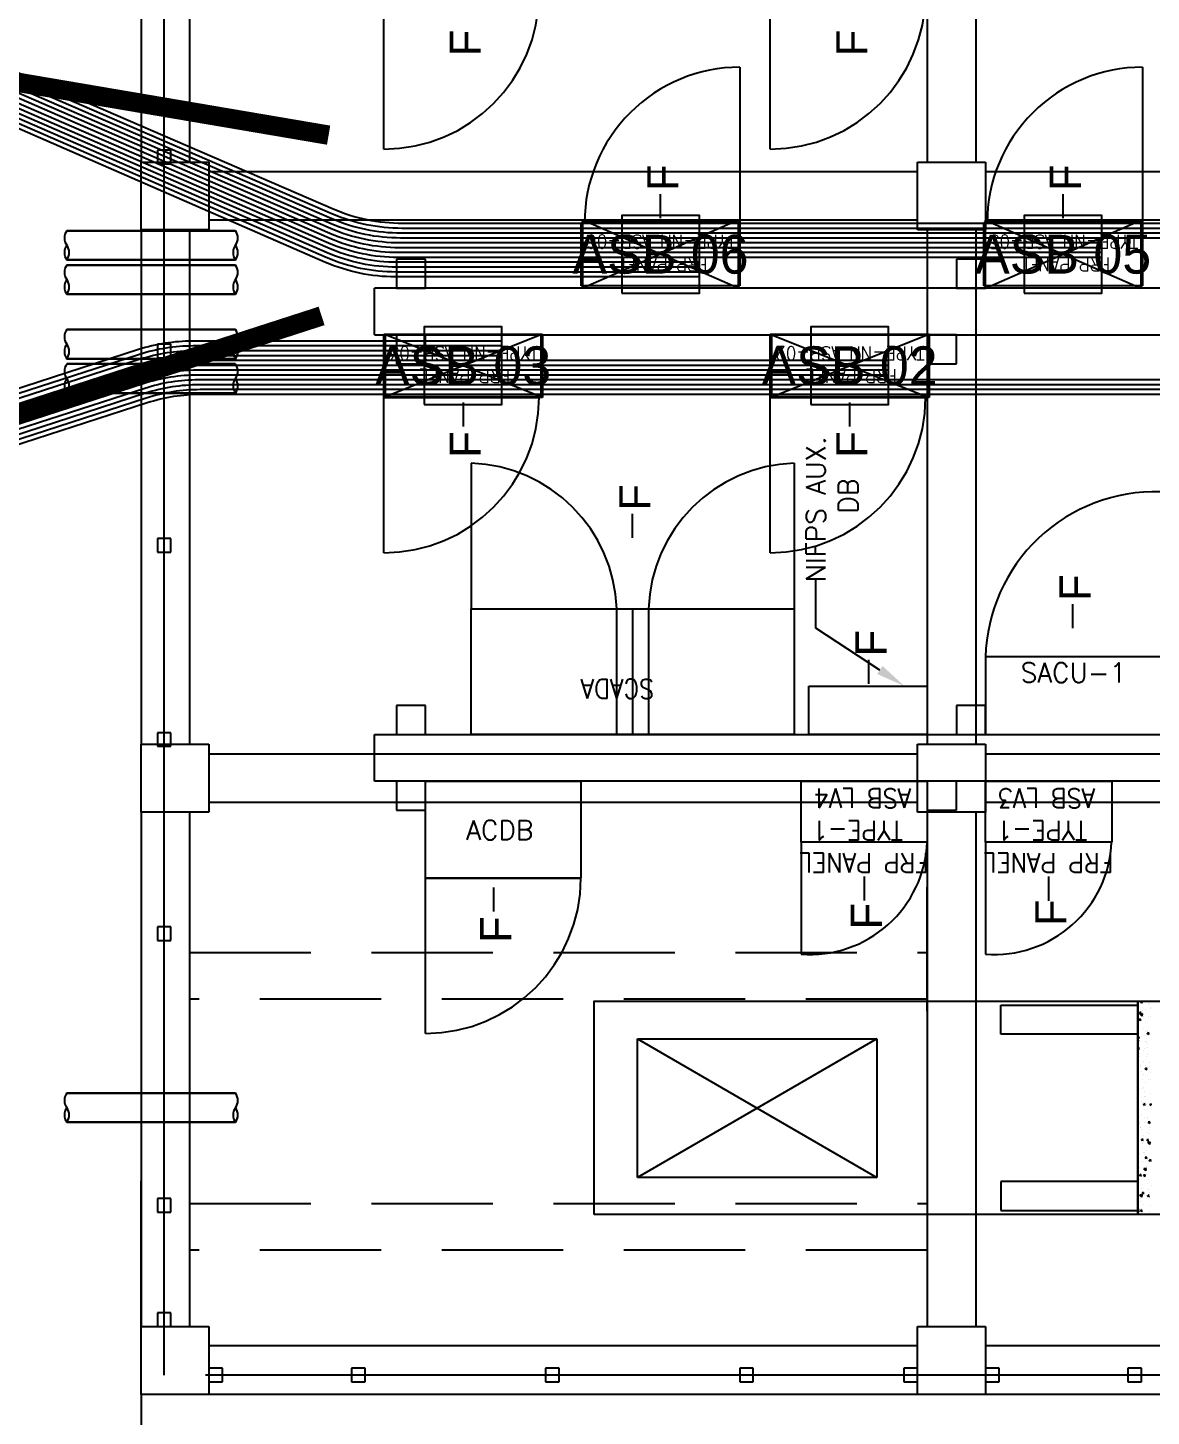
# Model space of a CAD drawing. Header units: metres. Extents: x 531759 to 532148, y 2675314 to 2675634.
# Drawn here: x 531941.66 to 531947.45, y 2675486.74 to 2675493.89 of the extents above; entities that cross this region are included whole.
import ezdxf
from ezdxf.enums import TextEntityAlignment as Align

# ---------------------------------------------------------------- set-up
doc = ezdxf.new("R2010")
doc.units = ezdxf.units.M
for name, pattern in [('DASHED', [0.75, 0.5, -0.25]), ('DASHED2', [0.375, 0.25, -0.125]), ('HIDDEN', [0.375, 0.25, -0.125]), ('PHANTOM', [63.5, 31.75, -6.35, 6.35, -6.35, 6.35, -6.35])]:
    doc.linetypes.add(name, pattern=pattern)
for name, color, linetype in [('1', 5, 'Continuous'), ('Excavation', 7, 'Continuous'), ('IDT', 7, 'Continuous'), ('LT Cable(AG) INV to LT Panel BL-02', 2, 'Continuous')]:
    doc.layers.add(name, color=color, linetype=linetype)
doc.styles.add('Arial', font='arial.ttf')
doc.styles.add('RomanS', font='romans.shx')
doc.styles.get("Standard").update_dxf_attribs({"font": 'Adani Regular.ttf'})
doc.linetypes.add('FOUNDATION LAYOUT$0$FENCELINE1', pattern='A,6.35,-2.54,[133,ltypeshp.shx,S=2.54,R=0,X=-2.54,Y=0],-2.54,25.4', length=36.83)

# ---------------------------------------------------------------- blocks, each defined once
blk = doc.blocks.new('ASB')
at = {"layer": '1', "color": 5}
blk.add_lwpolyline([(-0.2, -0.2), (0.2, -0.2), (0.2, 0.2), (-0.2, 0.2)], close=True, dxfattribs=at)
at = {"layer": '1', "color": 7}
blk.add_attdef('ID', text='', height=0.2, dxfattribs=at).set_placement((0, 0), align=Align.MIDDLE_CENTER)
blk = doc.blocks.new('IDT')
at = {"layer": 'IDT', "color": 8}
for p, q in [((25.902, 18.4101), (29.552, 18.4101)), ((29.552, 18.0601), (29.552, 18.4101)), ((29.552, 18.4101), (29.902, 18.4101)), ((29.902, 18.4101), (29.902, 18.0601)), ((29.902, 18.4101), (33.552, 18.4101)), ((33.552, 18.0601), (33.552, 18.4101)), ((33.552, 18.4101), (33.902, 18.4101)), ((33.902, 18.4101), (33.902, 18.0601)), ((28.7481, 18.3453), (28.7481, 18.2753)), ((28.8181, 18.3453), (28.7481, 18.3453)), ((28.8181, 18.2753), (28.8181, 18.3453)), ((29.4822, 18.3453), (29.4822, 18.2753)), ((29.5522, 18.3453), (29.4822, 18.3453)), ((29.5522, 18.2753), (29.5522, 18.3453)), ((29.902, 18.3453), (29.902, 18.2753)), ((29.972, 18.3453), (29.902, 18.3453)), ((29.972, 18.2753), (29.972, 18.3453)), ((30.7481, 18.3453), (30.7481, 18.2753)), ((30.8181, 18.3453), (30.7481, 18.3453)), ((30.8181, 18.2753), (30.8181, 18.3453)), ((31.7481, 18.3453), (31.7481, 18.2753)), ((31.8181, 18.3453), (31.7481, 18.3453)), ((31.8181, 18.2753), (31.8181, 18.3453)), ((32.7481, 18.3453), (32.7481, 18.2753)), ((32.8181, 18.3453), (32.7481, 18.3453)), ((32.8181, 18.2753), (32.8181, 18.3453)), ((33.482, 18.3453), (33.482, 18.2753)), ((33.552, 18.3453), (33.482, 18.3453)), ((33.552, 18.2753), (33.552, 18.3453)), ((28.7481, 18.2753), (28.8181, 18.2753)), ((29.4822, 18.2753), (29.5522, 18.2753)), ((29.902, 18.2753), (29.972, 18.2753)), ((30.7481, 18.2753), (30.8181, 18.2753)), ((31.7481, 18.2753), (31.8181, 18.2753)), ((32.7481, 18.2753), (32.8181, 18.2753)), ((33.482, 18.2753), (33.552, 18.2753)), ((25.902, 18.1601), (29.552, 18.1601)), ((29.902, 18.1601), (33.552, 18.1601)), ((29.902, 18.0601), (29.552, 18.0601)), ((29.602, 15.4101), (29.602, 18.0601)), ((29.852, 15.4101), (29.852, 18.0601)), ((33.902, 18.0601), (33.552, 18.0601)), ((33.652, 15.4101), (33.652, 18.0601)), ((33.7481, 18.0601), (33.7481, 17.9901)), ((33.8181, 18.0601), (33.7481, 18.0601)), ((33.8181, 17.9901), (33.8181, 18.0601)), ((33.902, 15.4101), (33.902, 18.0601)), ((33.7481, 17.9901), (33.8181, 17.9901)), ((27.267, 17.4829), (28.767, 17.4829)), ((28.767, 17.4829), (28.767, 16.3829)), ((33.7481, 17.4703), (33.7481, 17.4003)), ((33.8181, 17.4703), (33.7481, 17.4703)), ((33.8181, 17.4003), (33.8181, 17.4703)), ((33.7481, 17.4003), (33.8181, 17.4003)), ((30.1117, 16.5771), (30.1117, 17.2916)), ((30.1117, 17.2916), (31.3439, 17.2916)), ((31.3439, 16.5771), (30.1117, 17.2916)), ((30.1117, 16.5771), (31.3439, 17.2916)), ((31.3439, 17.2916), (31.3439, 16.5771)), ((31.3439, 16.5771), (30.1117, 16.5771)), ((29.852, 16.4349), (29.852, 15.7954)), ((28.767, 16.3829), (27.267, 16.3829)), ((33.652, 16.1329), (33.652, 16.1329)), ((33.7481, 16.0703), (33.7481, 16.0003)), ((33.8181, 16.0703), (33.7481, 16.0703)), ((33.8181, 16.0003), (33.8181, 16.0703)), ((33.7481, 16.0003), (33.8181, 16.0003)), ((29.552, 15.0601), (29.552, 15.4101)), ((29.552, 15.4101), (29.902, 15.4101)), ((29.702, 15.3997), (29.702, 15.2497)), ((29.852, 15.3997), (29.702, 15.3997)), ((29.852, 15.2497), (29.852, 15.3997)), ((29.902, 15.4101), (29.902, 15.0601)), ((32.4369, 15.3997), (32.4369, 15.2497)), ((32.5869, 15.3997), (32.4369, 15.3997)), ((32.5869, 15.2497), (32.5869, 15.3997)), ((33.552, 15.0601), (33.552, 15.4101)), ((33.552, 15.4101), (33.902, 15.4101)), ((33.902, 15.4101), (33.902, 15.0601)), ((25.902, 15.3601), (29.552, 15.3601)), ((29.902, 15.3601), (33.552, 15.3601)), ((26.802, 15.2497), (32.6992, 15.2497)), ((29.702, 15.2497), (29.852, 15.2497)), ((32.4369, 15.2497), (32.5869, 15.2497)), ((32.6992, 15.2497), (32.6992, 15.0097)), ((25.902, 15.1101), (29.552, 15.1101)), ((29.902, 15.1101), (33.552, 15.1101)), ((29.902, 15.0601), (29.552, 15.0601)), ((29.602, 12.4101), (29.602, 15.0601)), ((29.852, 12.4101), (29.852, 15.0601)), ((33.902, 15.0601), (33.552, 15.0601)), ((33.652, 12.4101), (33.652, 15.0601)), ((33.7481, 15.0703), (33.7481, 15.0003)), ((33.8181, 15.0703), (33.7481, 15.0703)), ((33.8181, 15.0003), (33.8181, 15.0703)), ((33.902, 12.4101), (33.902, 15.0601)), ((32.6992, 15.0097), (26.802, 15.0097)), ((29.552, 15.0097), (29.552, 14.8597)), ((29.702, 15.0097), (29.552, 15.0097)), ((29.702, 14.8597), (29.702, 15.0097)), ((31.2873, 14.3618), (31.2873, 15.0097)), ((31.3698, 14.3618), (31.3698, 15.0097)), ((31.4523, 14.3618), (31.4523, 15.0097)), ((32.4369, 15.0097), (32.4369, 14.8597)), ((32.5869, 15.0097), (32.4369, 15.0097)), ((32.5869, 14.8597), (32.5869, 15.0097)), ((33.7481, 15.0003), (33.8181, 15.0003)), ((29.552, 14.8597), (29.702, 14.8597)), ((32.4369, 14.8597), (32.5869, 14.8597)), ((33.7481, 14.0703), (33.7481, 14.0003)), ((33.8181, 14.0703), (33.7481, 14.0703)), ((33.8181, 14.0003), (33.8181, 14.0703)), ((33.7481, 14.0003), (33.8181, 14.0003)), ((29.843, 13.2732), (30.661, 13.2732)), ((29.843, 12.9462), (29.843, 13.2732)), ((29.852, 12.9497), (29.852, 13.2697)), ((29.852, 13.2697), (30.652, 13.2697)), ((30.652, 13.2697), (29.852, 12.9497)), ((30.652, 12.9497), (29.852, 13.2697)), ((30.652, 13.2697), (30.652, 12.9497)), ((30.661, 13.2732), (30.661, 12.9462)), ((31.8339, 13.2732), (32.6519, 13.2732)), ((31.8339, 12.9462), (31.8339, 13.2732)), ((31.8429, 12.9497), (31.8429, 13.2697)), ((31.8429, 13.2697), (32.6429, 13.2697)), ((31.8429, 12.9497), (32.6429, 13.2697)), ((31.8429, 13.2697), (32.6429, 12.9497)), ((32.6429, 13.2697), (32.6429, 12.9497)), ((32.6519, 13.2732), (32.6519, 12.9462)), ((29.702, 13.0997), (29.702, 12.9497)), ((29.852, 13.0997), (29.702, 13.0997)), ((29.852, 12.9497), (29.852, 13.0997)), ((32.4369, 13.0997), (32.4369, 12.9497)), ((32.5869, 13.0997), (32.4369, 13.0997)), ((32.5869, 12.9497), (32.5869, 13.0997)), ((33.7481, 13.0685), (33.7481, 12.9985)), ((33.8181, 13.0685), (33.7481, 13.0685)), ((33.8181, 12.9985), (33.8181, 13.0685)), ((32.6992, 12.9497), (26.802, 12.9497)), ((29.702, 12.9497), (29.852, 12.9497)), ((30.652, 12.9497), (29.852, 12.9497)), ((32.6429, 12.9497), (31.8429, 12.9497)), ((32.4369, 12.9497), (32.5869, 12.9497)), ((32.6993, 12.9497), (32.6993, 12.7097)), ((33.7481, 12.9985), (33.8181, 12.9985)), ((30.661, 12.9462), (29.843, 12.9462)), ((32.6519, 12.9462), (31.8339, 12.9462)), ((26.802, 12.7097), (32.6992, 12.7097)), ((28.743, 12.6984), (29.561, 12.6984)), ((28.743, 12.3714), (28.743, 12.6984)), ((28.752, 12.3601), (28.752, 12.7097)), ((28.752, 12.7097), (29.552, 12.7097)), ((29.552, 12.7097), (28.752, 12.3601)), ((29.552, 12.3601), (28.752, 12.7097)), ((29.552, 12.7097), (29.552, 12.3601)), ((29.552, 12.7097), (29.552, 12.5597)), ((29.702, 12.7097), (29.552, 12.7097)), ((29.561, 12.6984), (29.561, 12.3714)), ((29.702, 12.5597), (29.702, 12.7097)), ((30.817, 12.6984), (31.635, 12.6984)), ((30.817, 12.3714), (30.817, 12.6984)), ((30.826, 12.3601), (30.826, 12.7097)), ((30.826, 12.7097), (31.626, 12.7097)), ((30.826, 12.3601), (31.626, 12.7097)), ((30.826, 12.7097), (31.626, 12.3601)), ((31.626, 12.7097), (31.626, 12.3601)), ((31.635, 12.6984), (31.635, 12.3714)), ((32.4369, 12.7097), (32.4369, 12.5597)), ((32.5869, 12.7097), (32.4369, 12.7097)), ((32.5869, 12.5597), (32.5869, 12.7097)), ((29.552, 12.5597), (29.702, 12.5597)), ((32.4369, 12.5597), (32.5869, 12.5597)), ((29.552, 12.0601), (29.552, 12.4101)), ((29.552, 12.4101), (29.902, 12.4101)), ((29.902, 12.4101), (29.902, 12.0601)), ((33.552, 12.0601), (33.552, 12.4101)), ((33.552, 12.4101), (33.902, 12.4101)), ((33.902, 12.4101), (33.902, 12.0601)), ((25.902, 12.3601), (29.552, 12.3601)), ((29.561, 12.3714), (28.743, 12.3714)), ((29.552, 12.3601), (28.752, 12.3601)), ((29.902, 12.3601), (33.552, 12.3601)), ((31.635, 12.3714), (30.817, 12.3714)), ((31.626, 12.3601), (30.826, 12.3601)), ((25.902, 12.1101), (29.552, 12.1101)), ((29.902, 12.1101), (33.552, 12.1101)), ((29.902, 12.0601), (29.552, 12.0601)), ((29.602, 9.4101), (29.602, 12.0601)), ((29.852, 9.4101), (29.852, 12.0601)), ((33.902, 12.0601), (33.552, 12.0601)), ((33.652, 9.4101), (33.652, 12.0601)), ((33.7481, 12.0685), (33.7481, 11.9985)), ((33.8181, 12.0685), (33.7481, 12.0685)), ((33.8181, 11.9985), (33.8181, 12.0685)), ((33.902, 9.4101), (33.902, 12.0601)), ((33.7481, 11.9985), (33.8181, 11.9985))]:
    blk.add_line(p, q, dxfattribs=at)
at = {"layer": 'IDT', "color": 8, "linetype": 'DASHED2', "ltscale": 5}
for p, q in [((32.802, 18.4101), (33.902, 18.4101)), ((33.902, 18.4101), (33.902, 17.3101))]:
    blk.add_line(p, q, dxfattribs=at)
at = {"layer": 'IDT', "color": 8, "linetype": 'PHANTOM', "ltscale": 0.25}
for p, q in [((25.6331, 18.3103), (33.7831, 18.3103)), ((33.7831, 18.3103), (33.7831, 9.1603))]:
    blk.add_line(p, q, dxfattribs=at)
at = {"layer": 'IDT', "color": 8, "linetype": 'HIDDEN', "ltscale": 2.5}
for p, q in [((29.852, 17.6665), (33.652, 17.6665)), ((33.652, 17.4265), (29.852, 17.4265)), ((29.852, 16.3729), (33.652, 16.3729)), ((33.652, 16.1329), (29.852, 16.1329))]:
    blk.add_line(p, q, dxfattribs=at)
at = {"layer": 'IDT', "color": 8, "linetype": 'Continuous'}
for p, q in [((28.7046, 17.467), (28.7046, 17.467)), ((28.7423, 17.4815), (28.7423, 17.4815)), ((28.7461, 17.469), (28.7454, 17.4614)), ((28.7454, 17.4616), (28.7533, 17.463)), ((28.7461, 17.469), (28.7534, 17.4629)), ((28.755, 17.4827), (28.755, 17.4827)), ((28.7641, 17.4682), (28.7599, 17.4619)), ((28.7599, 17.4619), (28.767, 17.4595)), ((28.7642, 17.4682), (28.767, 17.4608)), ((28.7017, 17.3992), (28.7017, 17.3992)), ((28.7028, 17.435), (28.7028, 17.435)), ((28.713, 17.3924), (28.7088, 17.3861)), ((28.7088, 17.3861), (28.7164, 17.3835)), ((28.7131, 17.3924), (28.7165, 17.3835)), ((28.7388, 17.4334), (28.7388, 17.4334)), ((28.7472, 17.3928), (28.7455, 17.3815)), ((28.7465, 17.4497), (28.7465, 17.4497)), ((28.7472, 17.3928), (28.7575, 17.3829)), ((28.7521, 17.4149), (28.7521, 17.4149)), ((28.7528, 17.4016), (28.7528, 17.4016)), ((28.759, 17.4541), (28.759, 17.4541)), ((28.6989, 17.3314), (28.6989, 17.3314)), ((28.7046, 17.3708), (28.7046, 17.3708)), ((28.7133, 17.3548), (28.7133, 17.3548)), ((28.7175, 17.323), (28.7175, 17.323)), ((28.7381, 17.3779), (28.7374, 17.3703)), ((28.7374, 17.3705), (28.7454, 17.3719)), ((28.7381, 17.3779), (28.7454, 17.3718)), ((28.7454, 17.3815), (28.7575, 17.3829)), ((28.7469, 17.3692), (28.7469, 17.3692)), ((28.7492, 17.3471), (28.7492, 17.3471)), ((28.7634, 17.3214), (28.7634, 17.3214)), ((28.7663, 17.3739), (28.7663, 17.3739)), ((28.7087, 17.3112), (28.7087, 17.3112)), ((28.7141, 17.3048), (28.7141, 17.3048)), ((28.7238, 17.2749), (28.7238, 17.2749)), ((28.7244, 17.246), (28.7365, 17.2474)), ((28.7262, 17.2573), (28.7245, 17.246)), ((28.7262, 17.2572), (28.7365, 17.2473)), ((28.7294, 17.2794), (28.7374, 17.2808)), ((28.7301, 17.2868), (28.7295, 17.2792)), ((28.7301, 17.2868), (28.7374, 17.2807)), ((28.7464, 17.2793), (28.7464, 17.2793)), ((28.754, 17.2857), (28.7497, 17.2794)), ((28.7497, 17.2794), (28.7574, 17.2768)), ((28.754, 17.2857), (28.7574, 17.2768)), ((28.7564, 17.3032), (28.7564, 17.3032)), ((28.7634, 17.3061), (28.7634, 17.3061)), ((28.7028, 17.2099), (28.6986, 17.2036)), ((28.6986, 17.2036), (28.7063, 17.201)), ((28.7029, 17.2099), (28.7063, 17.201)), ((28.7214, 17.2371), (28.7214, 17.2371)), ((28.7222, 17.1957), (28.7215, 17.1881)), ((28.7215, 17.1883), (28.7294, 17.1898)), ((28.7222, 17.1957), (28.7295, 17.1896)), ((28.7231, 17.2396), (28.7231, 17.2396)), ((28.7312, 17.1754), (28.7312, 17.1754)), ((28.7344, 17.1947), (28.7344, 17.1947)), ((28.7435, 17.2115), (28.7435, 17.2115)), ((28.7577, 17.1705), (28.7577, 17.1705)), ((28.7606, 17.2383), (28.7606, 17.2383)), ((28.7653, 17.238), (28.7653, 17.238)), ((28.6984, 17.111), (28.6984, 17.111)), ((28.7052, 17.1217), (28.7034, 17.1104)), ((28.7034, 17.1104), (28.7155, 17.1118)), ((28.7051, 17.1217), (28.7155, 17.1118)), ((28.7062, 17.1326), (28.7062, 17.1326)), ((28.7142, 17.1046), (28.7135, 17.097)), ((28.7135, 17.0972), (28.7215, 17.0987)), ((28.7142, 17.1046), (28.7215, 17.0985)), ((28.7341, 17.1631), (28.7341, 17.1631)), ((28.7386, 17.1629), (28.7386, 17.1629)), ((28.7438, 17.1032), (28.7395, 17.0969)), ((28.7407, 17.1438), (28.7407, 17.1438)), ((28.7407, 17.1095), (28.7407, 17.1095)), ((28.7439, 17.1032), (28.7473, 17.0943)), ((28.7449, 17.1148), (28.7449, 17.1148)), ((28.7548, 17.1027), (28.7548, 17.1027)), ((28.7054, 17.068), (28.7054, 17.068)), ((28.7074, 17.0458), (28.7074, 17.0458)), ((28.7096, 17.0362), (28.7096, 17.0362)), ((28.7189, 17.0586), (28.7189, 17.0586)), ((28.7378, 17.076), (28.7378, 17.076)), ((28.7395, 17.0969), (28.7472, 17.0943)), ((28.7468, 17.089), (28.7468, 17.089)), ((28.7497, 17.0443), (28.7497, 17.0443)), ((28.752, 17.0349), (28.752, 17.0349)), ((28.7555, 17.0346), (28.7555, 17.0346)), ((28.7062, 17.0135), (28.7055, 17.006)), ((28.7055, 17.0061), (28.7135, 17.0076)), ((28.7062, 17.0135), (28.7135, 17.0074)), ((28.7155, 16.9817), (28.7155, 16.9817)), ((28.7159, 16.9881), (28.7159, 16.9881)), ((28.7316, 16.9845), (28.7316, 16.9845)), ((28.7349, 17.0082), (28.7349, 17.0082)), ((28.7491, 16.9671), (28.7491, 16.9671)), ((28.7578, 16.9801), (28.7578, 16.9801)), ((28.7595, 17.0149), (28.7595, 17.0149)), ((28.7597, 17.0028), (28.7597, 17.0028)), ((28.6976, 16.915), (28.7055, 16.9165)), ((28.6982, 16.9225), (28.7055, 16.9163)), ((28.725, 16.9157), (28.725, 16.9157)), ((28.7265, 16.9079), (28.7265, 16.9079)), ((28.7336, 16.9207), (28.7294, 16.9144)), ((28.7294, 16.9144), (28.737, 16.9118)), ((28.7321, 16.9404), (28.7321, 16.9404)), ((28.7337, 16.9207), (28.7371, 16.9118)), ((28.7443, 16.9104), (28.7443, 16.9104)), ((28.7463, 16.8993), (28.7463, 16.8993)), ((28.766, 16.9547), (28.766, 16.9547)), ((28.6999, 16.8619), (28.6999, 16.8619)), ((28.7292, 16.8726), (28.7292, 16.8726)), ((28.7306, 16.8761), (28.7306, 16.8761)), ((28.734, 16.8505), (28.734, 16.8505)), ((28.737, 16.828), (28.737, 16.828)), ((28.7434, 16.8316), (28.7434, 16.8316)), ((28.7571, 16.8364), (28.7571, 16.8364)), ((28.6998, 16.7879), (28.6998, 16.7879)), ((28.7016, 16.7494), (28.7016, 16.7494)), ((28.7126, 16.7879), (28.7126, 16.7879)), ((28.7263, 16.8048), (28.7263, 16.8048)), ((28.7405, 16.7638), (28.7405, 16.7638)), ((28.7421, 16.7863), (28.7421, 16.7863)), ((28.7475, 16.7478), (28.7475, 16.7478)), ((28.708, 16.7013), (28.708, 16.7013)), ((28.7094, 16.7219), (28.7094, 16.7219)), ((28.7235, 16.7382), (28.7192, 16.7318)), ((28.7192, 16.7318), (28.7269, 16.7293)), ((28.7206, 16.6692), (28.7206, 16.6692)), ((28.7235, 16.7381), (28.7269, 16.7292)), ((28.7235, 16.737), (28.7235, 16.737)), ((28.7253, 16.7138), (28.7253, 16.7138)), ((28.7377, 16.696), (28.7377, 16.696)), ((28.7516, 16.7204), (28.7516, 16.7204)), ((28.7517, 16.716), (28.7517, 16.716)), ((28.7177, 16.6014), (28.7177, 16.6014)), ((28.7183, 16.6567), (28.7183, 16.6567)), ((28.7185, 16.6211), (28.7185, 16.6211)), ((28.7348, 16.6282), (28.7348, 16.6282)), ((28.738, 16.6397), (28.738, 16.6397)), ((28.758, 16.6679), (28.758, 16.6679)), ((28.7644, 16.6315), (28.7602, 16.6251)), ((28.7602, 16.6251), (28.767, 16.6228)), ((28.7606, 16.6552), (28.7606, 16.6552)), ((28.7645, 16.6314), (28.767, 16.6248)), ((28.7133, 16.5556), (28.709, 16.5493)), ((28.709, 16.5493), (28.7167, 16.5468)), ((28.7133, 16.5556), (28.7168, 16.5467)), ((28.7149, 16.5336), (28.7149, 16.5336)), ((28.7227, 16.5893), (28.7227, 16.5893)), ((28.7264, 16.5926), (28.7264, 16.5926)), ((28.729, 16.5412), (28.729, 16.5412)), ((28.7319, 16.5604), (28.7319, 16.5604)), ((28.7359, 16.5266), (28.7359, 16.5266)), ((28.7508, 16.5657), (28.7508, 16.5657)), ((28.7619, 16.5757), (28.7612, 16.5681)), ((28.7612, 16.5683), (28.767, 16.5693)), ((28.7619, 16.5757), (28.767, 16.5714)), ((28.764, 16.5851), (28.767, 16.5855)), ((28.7658, 16.5964), (28.7641, 16.5851)), ((28.7658, 16.5964), (28.767, 16.5952)), ((28.7026, 16.4629), (28.7026, 16.4629)), ((28.712, 16.4658), (28.712, 16.4658)), ((28.7291, 16.4926), (28.7291, 16.4926)), ((28.7396, 16.461), (28.7396, 16.461)), ((28.7448, 16.4609), (28.7431, 16.4496)), ((28.7448, 16.4608), (28.7551, 16.4509)), ((28.7449, 16.4614), (28.7449, 16.4614)), ((28.7532, 16.4772), (28.7612, 16.4786)), ((28.7539, 16.4846), (28.7533, 16.477)), ((28.7539, 16.4846), (28.7612, 16.4785)), ((28.7635, 16.4916), (28.7635, 16.4916)), ((28.7, 16.4145), (28.7, 16.4145)), ((28.7004, 16.4228), (28.7004, 16.4228)), ((28.7091, 16.398), (28.7091, 16.398)), ((28.7107, 16.3988), (28.7107, 16.3988)), ((28.7262, 16.4248), (28.7262, 16.4248)), ((28.743, 16.4496), (28.7551, 16.451)), ((28.7438, 16.4292), (28.7438, 16.4292)), ((28.746, 16.3935), (28.7453, 16.3859)), ((28.7453, 16.3861), (28.7532, 16.3876)), ((28.746, 16.3935), (28.7533, 16.3874)), ((28.7543, 16.4489), (28.75, 16.4426)), ((28.75, 16.4426), (28.7577, 16.44)), ((28.753, 16.3973), (28.753, 16.3973)), ((28.7543, 16.4489), (28.7577, 16.44)), ((28.7501, 16.3811), (28.7501, 16.3811))]:
    blk.add_line(p, q, dxfattribs=at)
at = {"layer": 'IDT', "color": 7}
for p, q in [((29.4722, 17.4629), (28.767, 17.4629)), ((28.767, 17.4629), (28.767, 17.3133)), ((29.4722, 17.3133), (29.4722, 17.4629)), ((28.767, 17.3133), (29.4722, 17.3133)), ((28.767, 16.4038), (28.767, 16.5533)), ((28.767, 16.5533), (29.4722, 16.5533)), ((29.4722, 16.5533), (29.4722, 16.4038)), ((29.4722, 16.4038), (28.767, 16.4038)), ((32.0863, 15.8484), (32.0863, 15.9209)), ((29.227, 15.7932), (29.227, 15.8658)), ((30.177, 15.7932), (30.177, 15.8657)), ((32.0863, 15.7973), (32.0863, 15.8484)), ((29.227, 15.7421), (29.227, 15.7932)), ((30.177, 15.7421), (30.177, 15.7932)), ((31.6365, 15.7486), (32.4369, 15.7497)), ((31.6365, 15.2497), (31.6365, 15.7486)), ((32.4369, 15.7497), (32.4369, 15.2497)), ((28.902, 15.5637), (29.552, 15.5637)), ((28.902, 15.2497), (28.902, 15.5637)), ((29.552, 15.5637), (29.552, 15.2497)), ((29.852, 15.5637), (30.502, 15.5637)), ((29.852, 15.2497), (29.852, 15.5637)), ((30.502, 15.5637), (30.502, 15.2497)), ((29.552, 15.2497), (28.902, 15.2497)), ((30.502, 15.2497), (29.852, 15.2497)), ((32.4369, 15.2497), (31.6365, 15.2497)), ((29.552, 15.0097), (28.652, 15.0097)), ((29.552, 14.6097), (29.552, 15.0097)), ((29.852, 15.0097), (30.462, 15.0097)), ((29.852, 14.7597), (29.852, 15.0097)), ((30.462, 15.0097), (30.462, 14.7597)), ((30.5375, 15.0097), (32.202, 15.0097)), ((30.5375, 14.3618), (30.5375, 15.0097)), ((32.202, 15.0097), (32.202, 14.3618)), ((30.462, 14.7597), (29.852, 14.7597)), ((30.1529, 14.748), (30.1529, 14.6969)), ((30.1529, 14.6969), (30.1529, 14.6243)), ((28.652, 14.6097), (29.552, 14.6097)), ((29.102, 14.4621), (29.102, 14.4109)), ((29.102, 14.4109), (29.102, 14.3384)), ((32.202, 14.3618), (30.5375, 14.3618)), ((31.3698, 13.9969), (31.3698, 13.9457)), ((31.3698, 13.9457), (31.3698, 13.8732)), ((30.252, 13.3493), (30.252, 13.4218)), ((32.2429, 13.3493), (32.2429, 13.4218)), ((30.252, 13.2982), (30.252, 13.3493)), ((32.2429, 13.2982), (32.2429, 13.3493)), ((29.843, 13.2732), (30.661, 13.2732)), ((29.843, 12.9462), (29.843, 13.2732)), ((30.661, 13.2732), (30.661, 12.9462)), ((31.8339, 13.2732), (32.6519, 13.2732)), ((31.8339, 12.9462), (31.8339, 13.2732)), ((32.6519, 13.2732), (32.6519, 12.9462)), ((30.661, 12.9462), (29.843, 12.9462)), ((32.6519, 12.9462), (31.8339, 12.9462)), ((28.743, 12.6984), (29.561, 12.6984)), ((28.743, 12.3714), (28.743, 12.6984)), ((29.561, 12.6984), (29.561, 12.3714)), ((30.817, 12.6984), (31.635, 12.6984)), ((30.817, 12.3714), (30.817, 12.6984)), ((31.635, 12.6984), (31.635, 12.3714)), ((29.561, 12.3714), (28.743, 12.3714)), ((29.152, 12.3497), (29.152, 12.2985)), ((31.635, 12.3714), (30.817, 12.3714)), ((31.226, 12.3497), (31.226, 12.2985)), ((29.152, 12.2985), (29.152, 12.226)), ((31.226, 12.2985), (31.226, 12.226))]:
    blk.add_line(p, q, dxfattribs=at)
at = {"layer": 'IDT', "color": 124}
for p, q in [((34.2845, 17.0079), (33.4155, 17.0079)), ((33.4155, 17.0079), (34.2845, 17.0079)), ((33.4155, 16.8579), (34.2845, 16.8579)), ((34.2845, 16.8579), (33.4155, 16.8579)), ((34.2845, 13.2505), (33.4155, 13.2505)), ((33.4155, 13.2505), (34.2845, 13.2505)), ((33.4155, 13.1005), (34.2845, 13.1005)), ((34.2845, 13.1005), (33.4155, 13.1005)), ((34.2845, 13.0734), (33.4155, 13.0734)), ((33.4155, 13.0734), (34.2845, 13.0734)), ((33.4155, 12.9234), (34.2845, 12.9234)), ((34.2845, 12.9234), (33.4155, 12.9234)), ((34.2845, 12.7409), (33.4155, 12.7409)), ((33.4155, 12.7409), (34.2845, 12.7409)), ((33.4155, 12.5909), (34.2845, 12.5909)), ((34.2845, 12.5909), (33.4155, 12.5909)), ((34.2845, 12.5638), (33.4155, 12.5638)), ((33.4155, 12.5638), (34.2845, 12.5638)), ((33.4155, 12.4138), (34.2845, 12.4138)), ((34.2845, 12.4138), (33.4155, 12.4138))]:
    blk.add_line(p, q, dxfattribs=at)
at = {"layer": 'IDT', "color": 8, "linetype": 'DASHED', "ltscale": 5}
for p, q in [((32.4365, 16.5497), (32.4365, 15.7497)), ((29.552, 15.5637), (29.552, 16.1417)), ((30.502, 15.5637), (30.502, 16.1417)), ((32.3927, 15.7497), (31.6365, 15.7497)), ((32.4365, 15.7497), (32.3927, 15.7497)), ((28.652, 14.6097), (29.552, 14.6097)), ((30.5375, 13.6118), (30.5375, 14.3618)), ((32.202, 13.6118), (32.202, 14.3618)), ((30.661, 14.0732), (30.661, 13.2732)), ((32.6519, 14.0732), (32.6519, 13.2732)), ((30.5375, 13.6118), (30.5375, 13.6118)), ((32.202, 13.6118), (32.202, 13.6118)), ((30.6172, 13.2732), (29.861, 13.2732)), ((30.661, 13.2732), (30.6172, 13.2732)), ((32.6081, 13.2732), (31.8519, 13.2732)), ((32.6519, 13.2732), (32.6081, 13.2732)), ((28.743, 11.5714), (28.743, 12.3714)), ((28.743, 12.3714), (28.7869, 12.3714)), ((28.7869, 12.3714), (29.543, 12.3714)), ((30.817, 11.5714), (30.817, 12.3714)), ((30.817, 12.3714), (30.8609, 12.3714)), ((30.8609, 12.3714), (31.617, 12.3714)), ((30.661, 11.9932), (30.661, 11.1932)), ((32.6519, 11.9932), (32.6519, 11.1932))]:
    blk.add_line(p, q, dxfattribs=at)
at = {"layer": 'IDT', "color": 8, "linetype": 'ByBlock', "lineweight": -2, "ltscale": 0.1}
for p, q in [((30.096, 14.6774), (30.426, 14.4611)), ((30.426, 14.4611), (30.426, 14.2072))]:
    blk.add_line(p, q, dxfattribs=at)
at = {"layer": 'IDT', "color": 7, "linetype": 'FOUNDATION LAYOUT$0$FENCELINE1', "ltscale": 0.01}
blk.add_lwpolyline([(33.902, 18.4101), (33.9018, 22.4854), (21.4107, 22.4854)], dxfattribs=at)
at = {"layer": 'IDT', "color": 8}
blk.add_lwpolyline([(31.567, 17.4829), (31.567, 16.3829), (28.767, 16.3829), (28.767, 17.4829)], close=True, dxfattribs=at)
at = {"layer": 'IDT', "color": 124}
for centre, start, end in [((33.4653, 16.9704), 143.02764, 216.97236), ((33.3657, 16.9704), 323.02764, 36.97236), ((34.3344, 16.9704), 143.02764, 216.97236), ((34.2347, 16.9704), 323.02764, 36.97236), ((33.4653, 16.8954), 143.02764, 216.97236), ((34.2347, 16.8954), 323.02764, 36.97236), ((33.4653, 13.213), 143.02764, 216.97236), ((33.3657, 13.213), 323.02764, 36.97236), ((34.3344, 13.213), 143.02764, 216.97236), ((34.2347, 13.213), 323.02764, 36.97236), ((33.4653, 13.138), 143.02764, 216.97236), ((34.2347, 13.138), 323.02764, 36.97236), ((33.4653, 13.0359), 143.02764, 216.97236), ((33.3657, 13.0359), 323.02764, 36.97236), ((34.3344, 13.0359), 143.02764, 216.97236), ((34.2347, 13.0359), 323.02764, 36.97236), ((33.4653, 12.9609), 143.02764, 216.97236), ((34.2347, 12.9609), 323.02764, 36.97236), ((33.4653, 12.7034), 143.02764, 216.97236), ((33.3657, 12.7034), 323.02764, 36.97236), ((34.3344, 12.7034), 143.02764, 216.97236), ((34.2347, 12.7034), 323.02764, 36.97236), ((33.4653, 12.6284), 143.02764, 216.97236), ((34.2347, 12.6284), 323.02764, 36.97236), ((33.4653, 12.5263), 143.02764, 216.97236), ((33.3657, 12.5263), 323.02764, 36.97236), ((34.3344, 12.5263), 143.02764, 216.97236), ((34.2347, 12.5263), 323.02764, 36.97236), ((33.4653, 12.4513), 143.02764, 216.97236), ((34.2347, 12.4513), 323.02764, 36.97236)]:
    blk.add_arc(centre, 0.0624, start, end, dxfattribs=at)
at = {"layer": 'IDT', "color": 8, "linetype": 'DASHED', "ltscale": 5}
for centre, radius, start, end in [((32.4365, 15.7497), 0.8, 90, 180), ((29.5075, 15.5373), 0.606, 85.7856, 177.50336), ((30.4575, 15.5373), 0.606, 85.7856, 177.50336), ((28.6771, 14.6339), 0.8753, 268.36148, 358.41918), ((30.512, 14.3876), 0.7761, 271.87815, 358.10123), ((29.6994, 14.7411), 1.4413, 344.74337, 344.78968), ((32.2275, 14.3876), 0.7761, 181.89877, 268.12185), ((30.661, 13.2732), 0.8, 90, 180), ((32.6519, 13.2732), 0.8, 90, 180), ((28.743, 12.3714), 0.8, 270, 0), ((30.817, 12.3714), 0.8, 270, 0), ((30.661, 11.1932), 0.8, 90, 180), ((32.6519, 11.1932), 0.8, 90, 180)]:
    blk.add_arc(centre, radius, start, end, dxfattribs=at)
at = {"layer": 'IDT', "color": 8, "ltscale": 0.1}
blk.add_solid([(30.0823, 14.6565), (29.9705, 14.7597), (30.1097, 14.6983)], dxfattribs=at)
at = {"layer": 'IDT', "color": 7, "style": 'Arial'}
for p in [(31.9951, 16.0827), (29.1358, 15.9961), (30.0858, 16.0139), (30.0617, 14.6072), (29.0108, 14.3212), (31.2786, 13.856), (30.1608, 13.5836), (32.1517, 13.5836), (29.0608, 12.2089), (31.1348, 12.2089), (30.1608, 11.5145), (32.1517, 11.5145)]:
    blk.add_text('F', height=0.16, rotation=270, dxfattribs=at).set_placement(p)
at = {"layer": 'IDT', "color": 7, "style": 'RomanS', "width": 0.9}
for s, height, p in [('FRP PANEL', 0.1, (28.8934, 15.6209)), ('FRP PANEL', 0.1, (29.8434, 15.6209)), ('TYPE-1', 0.1, (29.0282, 15.4542)), ('TYPE-1', 0.1, (29.9782, 15.4542)), ('ASB LV3', 0.1, (28.9864, 15.2876)), ('ASB LV4', 0.1, (29.9342, 15.2876)), ('SCADA', 0.1, (31.2586, 14.724)), ('FRP PANEL', 0.07, (30.0088, 13.1269)), ('FRP PANEL', 0.07, (31.9997, 13.1269)), ('TYPE-NN ASB-02', 0.07, (29.8647, 13.0102)), ('TYPE-NN ASB-03', 0.07, (31.8556, 13.0102)), ('FRP PANEL', 0.07, (28.9088, 12.5521)), ('FRP PANEL', 0.07, (30.9828, 12.5521)), ('TYPE-NN ASB-05', 0.07, (28.7647, 12.4354)), ('TYPE-NN ASB-06', 0.07, (30.8387, 12.4354))]:
    blk.add_text(s, height=height, dxfattribs=at).set_placement(p)
at = {"layer": 'IDT', "color": 7, "ltscale": 0.1, "style": 'RomanS'}
for s, p in [('ACDB', (32.2286, 15.5521)), ('SACU-1', (29.3715, 14.7409))]:
    blk.add_text(s, height=0.1, rotation=180, dxfattribs=at).set_placement(p)
at = {"layer": 'IDT', "color": 8, "style": 'RomanS'}
for s, p in [('NIFPS AUX.', (30.376, 14.2243)), (' DB', (30.2093, 13.9386))]:
    blk.add_text(s, height=0.1, rotation=270, dxfattribs=at).set_placement(p)

msp = doc.modelspace()

# ---------------------------------------------------------------- linework, layer by layer
at = {"layer": 'Excavation', "const_width": 0.1}
for points in [[(531943.2115, 2675493.3374), (531941.2263, 2675493.6751), (531934.3013, 2675493.6751), (531934.3013, 2675470.6903)], [(531943.1753, 2675492.4061), (531941.2263, 2675491.7751), (531937.1513, 2675491.7751), (531937.1513, 2675470.6903)]]:
    msp.add_lwpolyline(points, dxfattribs=at)
at = {"layer": 'LT Cable(AG) INV to LT Panel BL-02'}
for points in [[(531949.1363, 2675492.8573), (531943.5891, 2675492.8573, -0.102386), (531943.2319, 2675492.9312), (531941.3097, 2675493.7624, 0.042157), (531941.1587, 2675493.7751), (531935.1013, 2675493.7751, 0.414214), (531934.2013, 2675492.8751), (531934.2013, 2675470.7249, 0.021647), (531934.2047, 2675470.6471), (531934.2479, 2675470.1487, -0.021647), (531934.2513, 2675470.0709), (531934.2513, 2675462.38, -0.414214), (531933.3513, 2675461.48), (531826.4176, 2675461.48, -0.414214), (531825.5176, 2675462.38), (531825.5176, 2675462.7298)], [(531949.1363, 2675492.8823), (531943.5925, 2675492.8823, -0.102326), (531943.2355, 2675492.9561), (531941.3118, 2675493.7874, 0.042157), (531941.1608, 2675493.8001), (531935.0763, 2675493.8001, 0.414214), (531934.1763, 2675492.9001), (531934.1763, 2675470.7239, 0.021647), (531934.1797, 2675470.646), (531934.2229, 2675470.1476, -0.021647), (531934.2263, 2675470.0698), (531934.2263, 2675462.405, -0.414214), (531933.3263, 2675461.505), (531923.5936, 2675461.505, -0.414214), (531922.6936, 2675462.405), (531922.6936, 2675462.7298)], [(531949.1363, 2675492.8073), (531943.5824, 2675492.8073, -0.102507), (531943.2248, 2675492.8814), (531941.3054, 2675493.7124, 0.042157), (531941.1545, 2675493.7251), (531935.1513, 2675493.7251, 0.414214), (531934.2513, 2675492.8251), (531934.2513, 2675470.7271, 0.021647), (531934.2547, 2675470.6493), (531934.2979, 2675470.1509, -0.021647), (531934.3013, 2675470.073), (531934.3013, 2675432.33, -0.414214), (531933.4013, 2675431.43), (531826.4176, 2675431.43, -0.414214), (531825.5176, 2675432.33), (531825.5176, 2675432.7298)], [(531949.1363, 2675492.8323), (531943.5857, 2675492.8323, -0.102447), (531943.2283, 2675492.9063), (531941.3076, 2675493.7374, 0.042157), (531941.1566, 2675493.7501), (531935.1263, 2675493.7501, 0.414214), (531934.2263, 2675492.8501), (531934.2263, 2675470.726, 0.021647), (531934.2297, 2675470.6482), (531934.2729, 2675470.1498, -0.021647), (531934.2763, 2675470.072), (531934.2763, 2675432.355, -0.414214), (531933.3763, 2675431.455), (531923.5936, 2675431.455, -0.414214), (531922.6936, 2675432.355), (531922.6936, 2675432.7298)], [(531947.1953, 2675492.7823), (531943.579, 2675492.7823, -0.102568), (531943.2212, 2675492.8565), (531941.3033, 2675493.6874, 0.042157), (531941.1524, 2675493.7001), (531935.1763, 2675493.7001, 0.414214), (531934.2763, 2675492.8001), (531934.2763, 2675470.7282, 0.021647), (531934.2797, 2675470.6504), (531934.3229, 2675470.1519, -0.021647), (531934.3263, 2675470.0741), (531934.3263, 2675402.305, -0.414214), (531933.4263, 2675401.405), (531923.6436, 2675401.405, -0.414214), (531922.7436, 2675402.305), (531922.7436, 2675402.7298)], [(531947.1953, 2675492.7073), (531943.5688, 2675492.7073, -0.102752), (531943.2105, 2675492.7817), (531941.297, 2675493.6124, 0.042157), (531941.146, 2675493.6251), (531935.2513, 2675493.6251, 0.414214), (531934.3513, 2675492.7251), (531934.3513, 2675470.7314, 0.021647), (531934.3547, 2675470.6536), (531934.3979, 2675470.1552, -0.021647), (531934.4013, 2675470.0774), (531934.4013, 2675379.73, -0.414214), (531933.5013, 2675378.83), (531826.4176, 2675378.83, -0.414214), (531825.5176, 2675379.73), (531825.5176, 2675380.2298)], [(531947.1953, 2675492.7573), (531943.5756, 2675492.7573, -0.102629), (531943.2176, 2675492.8315), (531941.3012, 2675493.6624, 0.042157), (531941.1503, 2675493.6751), (531935.2013, 2675493.6751, 0.414214), (531934.3013, 2675492.7751), (531934.3013, 2675470.7293, 0.021647), (531934.3047, 2675470.6514), (531934.3479, 2675470.153, -0.021647), (531934.3513, 2675470.0752), (531934.3513, 2675402.28, -0.414214), (531933.4513, 2675401.38), (531826.4676, 2675401.38, -0.414214), (531825.5676, 2675402.28), (531825.5676, 2675402.7298)], [(531947.1953, 2675492.7323), (531943.5722, 2675492.7323, -0.10269), (531943.214, 2675492.8066), (531941.2991, 2675493.6374, 0.042157), (531941.1482, 2675493.6501), (531935.2263, 2675493.6501, 0.414214), (531934.3263, 2675492.7501), (531934.3263, 2675470.7303, 0.021647), (531934.3297, 2675470.6525), (531934.3729, 2675470.1541, -0.021647), (531934.3763, 2675470.0763), (531934.3763, 2675379.755, -0.414214), (531933.4763, 2675378.855), (531923.5936, 2675378.855, -0.414214), (531922.6936, 2675379.755), (531922.6936, 2675380.2298)], [(531945.1213, 2675492.6573), (531943.5621, 2675492.6573, -0.102874), (531943.2033, 2675492.7319), (531941.2928, 2675493.5624, 0.042157), (531941.1418, 2675493.5751), (531935.3013, 2675493.5751, 0.414214), (531934.4013, 2675492.6751), (531934.4013, 2675470.7336, 0.021647), (531934.4047, 2675470.6558), (531934.4479, 2675470.1574, -0.021647), (531934.4513, 2675470.0795), (531934.4513, 2675357.18, -0.414214), (531933.5513, 2675356.28), (531826.4176, 2675356.28, -0.414214), (531825.5176, 2675357.18), (531825.5176, 2675357.7298)], [(531945.1213, 2675492.6823), (531943.5655, 2675492.6823, -0.102813), (531943.2069, 2675492.7568), (531941.2949, 2675493.5874, 0.042157), (531941.1439, 2675493.6001), (531935.2763, 2675493.6001, 0.414214), (531934.3763, 2675492.7001), (531934.3763, 2675470.7325, 0.021647), (531934.3797, 2675470.6547), (531934.4229, 2675470.1563, -0.021647), (531934.4263, 2675470.0784), (531934.4263, 2675357.205, -0.414214), (531933.5263, 2675356.305), (531923.5936, 2675356.305, -0.414214), (531922.6936, 2675357.205), (531922.6936, 2675357.7298)], [(531945.1213, 2675492.6323), (531943.5587, 2675492.6323, -0.102936), (531943.1997, 2675492.707), (531941.2907, 2675493.5374, 0.042157), (531941.1397, 2675493.5501), (531935.3263, 2675493.5501, 0.414214), (531934.4263, 2675492.6501), (531934.4263, 2675470.7347, 0.021647), (531934.4297, 2675470.6569), (531934.4729, 2675470.1584, -0.021647), (531934.4763, 2675470.0806), (531934.4763, 2675327.155, -0.414214), (531933.5763, 2675326.255), (531923.5936, 2675326.255, -0.414214), (531922.6936, 2675327.155), (531922.6936, 2675327.7298)], [(531945.1213, 2675492.6073), (531943.5553, 2675492.6073, -0.102998), (531943.1961, 2675492.6821), (531941.2886, 2675493.5124, 0.042157), (531941.1376, 2675493.5251), (531935.3513, 2675493.5251, 0.414214), (531934.4513, 2675492.6251), (531934.4513, 2675470.7358, 0.021647), (531934.4547, 2675470.6579), (531934.4979, 2675470.1595, -0.021647), (531934.5013, 2675470.0817), (531934.5013, 2675327.13, -0.414214), (531933.6013, 2675326.23), (531826.4176, 2675326.23, -0.414214), (531825.5176, 2675327.13), (531825.5176, 2675327.7298)]]:
    msp.add_lwpolyline(points, format="xyb", dxfattribs=at)
at = {"layer": 'LT Cable(AG) INV to LT Panel BL-02', "color": 5}
for points in [[(531944.1044, 2675492.2761), (531942.5101, 2675492.2761, 0.078431), (531942.2329, 2675492.2324), (531941.3417, 2675491.9439, -0.078431), (531941.0645, 2675491.9001), (531937.9263, 2675491.9001, 0.414214), (531937.0263, 2675491.0001), (531937.0263, 2675470.8363, 0.093355), (531937.088, 2675470.5088), (531937.1896, 2675470.2485, -0.093355), (531937.2513, 2675469.9211), (531937.2513, 2675327.155, 0.414214), (531938.1513, 2675326.255), (532080.377, 2675326.255, 0.414214), (532081.277, 2675327.155), (532081.277, 2675327.7298)], [(531944.1044, 2675492.2511), (531942.514, 2675492.2511, 0.078431), (531942.2368, 2675492.2074), (531941.3456, 2675491.9189, -0.078431), (531941.0684, 2675491.8751), (531937.9513, 2675491.8751, 0.414214), (531937.0513, 2675490.9751), (531937.0513, 2675470.841, 0.093355), (531937.113, 2675470.5135), (531937.2146, 2675470.2532, -0.093355), (531937.2763, 2675469.9258), (531937.2763, 2675327.18, 0.414214), (531938.1763, 2675326.28), (531983.201, 2675326.28, 0.414214), (531984.101, 2675327.18), (531984.101, 2675327.7298)], [(531944.1044, 2675492.2261), (531942.518, 2675492.2261, 0.078431), (531942.2408, 2675492.1824), (531941.3496, 2675491.8939, -0.078431), (531941.0724, 2675491.8501), (531937.9763, 2675491.8501, 0.414214), (531937.0763, 2675490.9501), (531937.0763, 2675470.8457, 0.093355), (531937.138, 2675470.5183), (531937.2396, 2675470.258, -0.093355), (531937.3013, 2675469.9305), (531937.3013, 2675357.205, 0.414214), (531938.2013, 2675356.305), (532080.377, 2675356.305, 0.414214), (532081.277, 2675357.205), (532081.277, 2675357.7298)], [(531944.1044, 2675492.2011), (531942.5219, 2675492.2011, 0.078431), (531942.2447, 2675492.1574), (531941.3535, 2675491.8689, -0.078431), (531941.0763, 2675491.8251), (531938.0013, 2675491.8251, 0.414214), (531937.1013, 2675490.9251), (531937.1013, 2675470.8504, 0.093355), (531937.163, 2675470.523), (531937.2646, 2675470.2627, -0.093355), (531937.3263, 2675469.9352), (531937.3263, 2675357.23, 0.414214), (531938.2263, 2675356.33), (531983.201, 2675356.33, 0.414214), (531984.101, 2675357.23), (531984.101, 2675357.7298)], [(531946.0953, 2675492.1761), (531942.5259, 2675492.1761, 0.078431), (531942.2487, 2675492.1324), (531941.3575, 2675491.8439, -0.078431), (531941.0803, 2675491.8001), (531938.0263, 2675491.8001, 0.414214), (531937.1263, 2675490.9001), (531937.1263, 2675470.8551, 0.093355), (531937.188, 2675470.5277), (531937.2896, 2675470.2674, -0.093355), (531937.3513, 2675469.94), (531937.3513, 2675379.755, 0.414214), (531938.2513, 2675378.855), (532080.377, 2675378.855, 0.414214), (532081.277, 2675379.755), (532081.277, 2675380.2298)], [(531946.0953, 2675492.1511), (531942.5298, 2675492.1511, 0.078431), (531942.2526, 2675492.1074), (531941.3614, 2675491.8189, -0.078431), (531941.0842, 2675491.7751), (531938.0513, 2675491.7751, 0.414214), (531937.1513, 2675490.8751), (531937.1513, 2675470.8598, 0.093355), (531937.213, 2675470.5324), (531937.3146, 2675470.2721, -0.093355), (531937.3763, 2675469.9447), (531937.3763, 2675379.78, 0.414214), (531938.2763, 2675378.88), (531983.201, 2675378.88, 0.414214), (531984.101, 2675379.78), (531984.101, 2675380.2298)], [(531946.0953, 2675492.1261), (531942.5338, 2675492.1261, 0.078431), (531942.2566, 2675492.0824), (531941.3654, 2675491.7939, -0.078431), (531941.0882, 2675491.7501), (531938.0763, 2675491.7501, 0.414214), (531937.1763, 2675490.8501), (531937.1763, 2675470.8645, 0.093355), (531937.238, 2675470.5371), (531937.3396, 2675470.2768, -0.093355), (531937.4013, 2675469.9494), (531937.4013, 2675409.805, 0.414214), (531938.3013, 2675408.905), (532080.377, 2675408.905, 0.414214), (532081.277, 2675409.805), (532081.277, 2675410.2298)], [(531946.0953, 2675492.1011), (531942.5377, 2675492.1011, 0.078431), (531942.2605, 2675492.0574), (531941.3693, 2675491.7689, -0.078431), (531941.0921, 2675491.7251), (531938.1013, 2675491.7251, 0.414214), (531937.2013, 2675490.8251), (531937.2013, 2675470.8692, 0.093355), (531937.263, 2675470.5418), (531937.3646, 2675470.2815, -0.093355), (531937.4263, 2675469.9541), (531937.4263, 2675409.83, 0.414214), (531938.3263, 2675408.93), (531983.201, 2675408.93, 0.414214), (531984.101, 2675409.83), (531984.101, 2675410.2298)], [(531948.2523, 2675492.0761), (531942.5416, 2675492.0761, 0.078431), (531942.2644, 2675492.0324), (531941.3733, 2675491.7439, -0.078431), (531941.0961, 2675491.7001), (531938.1263, 2675491.7001, 0.414214), (531937.2263, 2675490.8001), (531937.2263, 2675470.8739, 0.093355), (531937.288, 2675470.5465), (531937.3896, 2675470.2862, -0.093355), (531937.4513, 2675469.9588), (531937.4513, 2675432.355, 0.414214), (531938.3513, 2675431.455), (532080.377, 2675431.455, 0.414214), (532081.277, 2675432.355), (532081.277, 2675432.7298)], [(531948.2523, 2675492.0511), (531942.5456, 2675492.0511, 0.078431), (531942.2684, 2675492.0074), (531941.3772, 2675491.7189, -0.078431), (531941.1, 2675491.6751), (531938.1513, 2675491.6751, 0.414214), (531937.2513, 2675490.7751), (531937.2513, 2675470.8786, 0.093355), (531937.313, 2675470.5512), (531937.4146, 2675470.2909, -0.093355), (531937.4763, 2675469.9635), (531937.4763, 2675432.38, 0.414214), (531938.3763, 2675431.48), (531983.201, 2675431.48, 0.414214), (531984.101, 2675432.38), (531984.101, 2675432.7298)], [(531948.2523, 2675492.0261), (531942.5495, 2675492.0261, 0.078431), (531942.2723, 2675491.9824), (531941.3812, 2675491.6939, -0.078431), (531941.104, 2675491.6501), (531938.1763, 2675491.6501, 0.414214), (531937.2763, 2675490.7501), (531937.2763, 2675470.8833, 0.093355), (531937.338, 2675470.5559), (531937.4396, 2675470.2956, -0.093355), (531937.5013, 2675469.9682), (531937.5013, 2675462.405, 0.414214), (531938.4013, 2675461.505), (532080.377, 2675461.505, 0.414214), (532081.277, 2675462.405), (532081.277, 2675462.7298)], [(531948.2523, 2675492.0011), (531942.5535, 2675492.0011, 0.078431), (531942.2763, 2675491.9574), (531941.3851, 2675491.6689, -0.078431), (531941.1079, 2675491.6251), (531938.2013, 2675491.6251, 0.414214), (531937.3013, 2675490.7251), (531937.3013, 2675470.8881, 0.093355), (531937.363, 2675470.5606), (531937.4646, 2675470.3003, -0.093355), (531937.5263, 2675469.9729), (531937.5263, 2675462.43, 0.414214), (531938.4263, 2675461.53), (531983.201, 2675461.53, 0.414214), (531984.101, 2675462.43), (531984.101, 2675462.7298)]]:
    msp.add_lwpolyline(points, format="xyb", dxfattribs=at)

# ---------------------------------------------------------------- block references
at = {"layer": '1'}
for p, values in [((531944.9213, 2675492.7239), {'ID': 'ASB 06'}), ((531946.9953, 2675492.724), {'ID': 'ASB 05'}), ((531943.9044, 2675492.1492), {'ID': 'ASB 03'}), ((531945.8953, 2675492.1492), {'ID': 'ASB 02'})]:
    msp.add_blockref('ASB', p, dxfattribs=at).add_auto_attribs(values)
at = {"layer": 'IDT', "color": 8, "rotation": 180}
msp.add_blockref('IDT', (531976.1473, 2675505.2589), dxfattribs=at)

doc.saveas('drawing.dxf')
